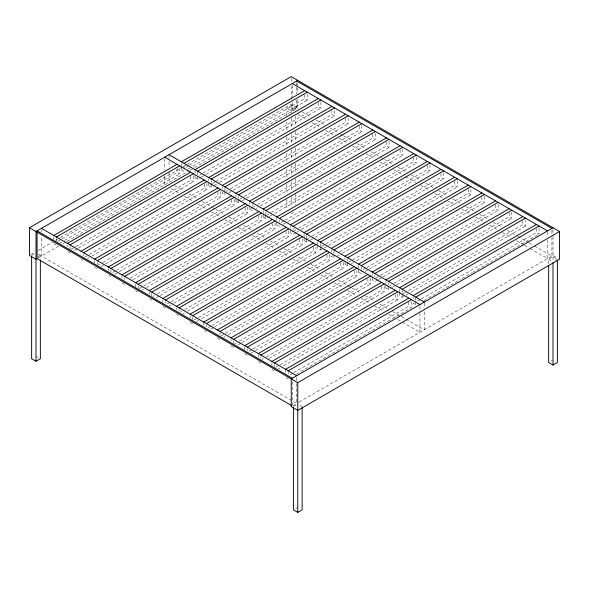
<?xml version="1.0" encoding="UTF-8"?>
<svg xmlns="http://www.w3.org/2000/svg" width="589" height="589" viewBox="0 0 589 589"><rect width="100%" height="100%" fill="white"/><g stroke="black" fill="none" stroke-linecap="round" stroke-linejoin="round"><path stroke-width="0.44" stroke-dasharray="2.94 2.21" d="M31.033 254.536L34.206 252.71M38.175 250.421L52.458 242.175M55.631 240.341L57.214 239.428M60.387 237.595L182.553 167.062M183.341 166.606L186.514 164.773M187.309 164.316L291.231 104.319L297.769 108.096L297.769 99.438M31.629 255.457L33.816 254.198M286.865 115.348L286.865 108.096L291.231 105.578L295.59 108.096L295.59 110.813M57.508 241.394L61.241 239.244M61.992 238.81L177.024 172.393L179.645 173.902L179.645 168.263M181.39 166.65L181.39 169.875L182.885 169.014M185.874 167.291L188.863 165.561M189.606 165.134L304.646 98.716L307.259 100.226L307.259 93.776M60.13 242.911L61.617 242.05M64.606 240.319L179.645 173.902M187.744 169.227L189.982 167.939M192.971 166.208L307.259 100.226M38.175 256.716L40.354 255.457L40.354 258.173M295.59 108.096L291.231 110.614L286.865 108.096M38.373 257.857L58.996 245.952M62.964 243.662L66.137 241.829M66.932 241.372L189.091 170.839M189.886 170.383L193.059 168.55M194.65 167.637L297.769 108.096M71.144 249.272L74.877 247.115M75.628 246.681L190.659 180.263L193.28 181.78L193.28 175.331M195.025 174.521L195.025 177.745L196.52 176.884M199.509 175.161L202.491 173.431M203.242 173.004L318.281 106.587L320.895 108.096L320.895 101.647M74.508 250.347L77.498 248.624M78.241 248.19L193.28 181.78M195.025 177.745L197.639 179.255L200.628 177.532M201.379 177.105L205.112 174.948M205.856 174.513L320.895 108.096M84.779 257.143L88.512 254.985M89.256 254.551L204.295 188.134L206.916 189.651L206.916 183.201M208.661 182.391L208.661 185.616L211.65 183.893M212.393 183.459L215.383 181.736M216.126 181.309L331.909 114.457L334.53 115.967L334.53 109.525M87.393 258.652L88.887 257.791M91.877 256.068L206.916 189.651M208.661 185.616L211.274 187.133L214.263 185.402M215.014 184.975L216.509 184.114M219.491 182.384L334.53 115.967M98.415 265.013L99.902 264.152M102.891 262.422L217.93 196.012L220.551 197.521L220.551 191.072M226.029 191.337L227.523 190.468M230.513 188.745L345.544 122.328L348.165 123.845L348.165 118.198M101.028 266.522L104.761 264.365M105.512 263.938L220.551 197.521M228.642 192.846L232.383 190.689M233.126 190.254L348.165 123.845M112.793 272.449L115.783 270.726M116.526 270.299L231.565 203.882L234.179 205.392L234.179 198.942M235.924 198.14L235.924 201.364L238.913 199.634M239.664 199.207L243.397 197.05M244.141 196.616L359.18 130.198L361.801 131.715L361.801 125.266M114.664 274.393L118.396 272.236M119.147 271.809L234.179 205.392M235.924 201.364L238.545 202.874L241.534 201.151M242.278 200.716L246.018 198.559M246.762 198.132L361.801 131.715M130.162 278.17L245.201 211.753L247.814 213.262L247.814 206.813M249.559 206.01L249.559 209.235L252.548 207.505M253.299 207.078L254.794 206.216M257.776 204.486L372.815 138.076L375.436 139.586L375.436 133.136M132.783 279.679L247.814 213.262M255.913 208.587L257.408 207.726M260.397 206.003L375.436 139.586M139.313 288.625L143.046 286.468M143.797 286.04L258.836 219.623L261.45 221.133L261.45 214.683M263.195 213.881L263.195 217.105L266.184 215.383M266.927 214.948L268.422 214.087M271.411 212.364L386.45 145.947L389.064 147.456L389.064 141.007M141.934 290.141L143.429 289.273M146.411 287.55L261.45 221.133M263.195 217.105L265.816 218.615L268.805 216.892M269.548 216.457L271.787 215.169M274.776 213.439L389.064 147.456M291.231 213.895L295.59 211.377M152.949 296.503L154.443 295.634M157.432 293.911L272.464 227.494L275.085 229.011L275.085 222.561M276.83 221.751L276.83 224.976L278.325 224.114M281.314 222.392L284.303 220.661M285.047 220.234L400.086 153.817L402.699 155.327L402.699 148.877M156.313 297.578L159.302 295.855M160.046 295.42L275.085 229.011M283.184 224.328L286.917 222.178M287.668 221.744L402.699 155.327M167.328 303.939L170.317 302.216M171.068 301.782L286.099 235.364L288.72 236.881L288.72 230.432M290.465 229.622L290.465 232.846L293.455 231.124M294.198 230.689L295.693 229.828M298.682 228.105L413.721 161.688L416.335 163.197L416.335 156.748M169.198 305.882L170.692 305.021M173.681 303.291L288.72 236.881M296.068 232.633L293.079 234.363L290.465 232.846M296.819 232.206L298.314 231.337M301.296 229.614L416.335 163.197M180.219 312.244L181.714 311.382M184.696 309.652L299.735 243.242L302.356 244.752L302.356 238.302M304.101 237.492L304.101 240.717L307.09 238.994M307.833 238.567L309.328 237.698M312.317 235.975L427.349 169.558L429.97 171.075L429.97 164.625M182.833 313.753L184.328 312.892M187.317 311.169L302.356 244.752M304.101 240.717L306.714 242.234L309.704 240.503M310.455 240.076L314.187 237.919M314.931 237.485L429.97 171.075M193.855 320.114L197.587 317.957M198.331 317.53L313.37 251.113L315.991 252.622L315.991 246.982M321.469 246.438L325.202 244.28M325.953 243.846L440.984 177.429L443.605 178.946L443.605 172.496M196.468 321.623L198.707 320.335M201.696 318.605L315.991 252.622M317.736 245.37L317.736 248.595L320.35 250.104L323.339 248.381M324.083 247.947L327.823 245.79M328.566 245.355L443.605 178.946M208.234 327.558L211.223 325.827M211.966 325.4L327.005 258.983L329.619 260.493L329.619 254.043M332.859 255.604L331.364 256.465L333.985 257.975L333.985 254.75M339.581 251.717L454.62 185.307L457.241 186.816L457.241 180.367M210.847 329.067L213.836 327.344M214.587 326.91L329.619 260.493M337.718 255.817L339.212 254.956M342.202 253.233L457.241 186.816M221.118 335.855L224.858 333.698M225.602 333.271L340.641 266.854L343.254 268.363L343.254 261.914M344.999 261.111L344.999 264.336L347.989 262.613M348.74 262.179L351.721 260.456M352.472 260.021L468.255 193.177L470.876 194.687L470.876 188.237M223.739 337.372L225.234 336.503M228.223 334.78L343.254 268.363M344.999 264.336L347.62 265.845L350.61 264.122M351.353 263.688L353.591 262.399M356.581 260.669L470.876 194.687M234.753 343.726L236.248 342.864M239.237 341.141L354.276 274.724L356.89 276.234L356.89 270.594M358.635 268.982L358.635 272.206L360.129 271.345M363.118 269.622L366.108 267.892M366.851 267.465L481.89 201.048L484.504 202.557L484.504 196.108M238.118 344.808L241.107 343.085M241.851 342.651L356.89 276.234M364.989 271.558L368.721 269.409M369.472 268.974L484.504 202.557M249.132 351.169L252.121 349.446M252.872 349.012L367.904 282.595L370.525 284.112L370.525 277.662M372.27 276.852L372.27 280.077L375.259 278.354M376.003 277.92L379.743 275.762M380.487 275.335L495.526 208.918L498.139 210.428L498.139 203.978M251.002 353.113L254.742 350.956M255.486 350.521L370.525 284.112M377.873 279.863L374.891 281.586L372.27 280.077M378.624 279.436L382.357 277.279M383.108 276.845L498.139 210.428M262.024 359.474L263.519 358.613M266.508 356.882L381.539 290.465L384.161 291.982L384.161 285.532M385.905 284.723L385.905 287.947L388.895 286.225M389.638 285.79L391.133 284.929M394.122 283.206L509.161 216.789L511.775 218.298L511.775 211.856M269.121 358.399L384.161 291.982M385.905 287.947L388.519 289.464L391.508 287.734M392.259 287.307L395.992 285.15M396.736 284.715L511.775 218.298M275.659 367.345L279.392 365.187M280.136 364.753L395.175 298.343L397.796 299.853L397.796 293.403M403.274 293.668L405.512 292.372M408.501 290.649L522.789 224.659L525.41 226.176L525.41 220.529M278.273 368.854L279.768 367.992M283.5 365.835L397.796 299.853M399.541 292.6L399.541 295.825L402.154 297.335L405.144 295.604M405.895 295.177L408.133 293.882M411.122 292.159L525.41 226.176M290.038 374.788L293.027 373.058M293.771 372.631L408.81 306.214L411.424 307.723L411.424 301.273M414.663 302.834L413.176 303.696L415.79 305.205L415.79 301.98M417.653 301.104L420.642 299.381M421.393 298.947L536.424 232.53L539.045 234.047L539.045 227.597M296.392 374.14L377.814 327.131M378.558 326.696L400.226 314.195M400.969 313.76L410.68 308.157M424.006 300.464L460.613 279.326M462.107 278.464L471.811 272.862M472.562 272.427L539.045 234.047M292.814 405.674L298.365 402.471M299.16 402.015L553.005 255.457L558.092 258.394M293.41 406.594L297.047 404.496M548.646 263.762L548.646 259.234L553.005 256.716L557.371 259.234M555.184 260.493L556.642 259.653M295.59 508.609L297.047 507.77M550.825 361.256L552.276 360.416M302.231 111.932L310.948 116.968M316.499 120.171L324.421 124.743M329.973 127.946L339.485 133.438M340.28 133.894L342.658 135.271M343.446 135.728L351.375 140.307M356.919 143.51L365.644 148.546M371.188 151.748L380.7 157.234M381.495 157.697L383.873 159.067M384.669 159.523L392.591 164.103M398.142 167.305L406.064 171.885M411.615 175.088L420.332 180.116M425.884 183.319L433.813 187.898M438.569 190.645L447.287 195.681M452.831 198.883L460.76 203.455M466.311 206.658L474.233 211.237M479.785 214.44L488.502 219.476M493.258 222.222L501.975 227.258M507.527 230.461L515.456 235.033M517.834 236.41L528.134 242.359M528.929 242.815L532.89 245.105M534.473 246.018L551.915 256.082L551.915 237.904M297.865 114.45L306.589 119.486M312.133 122.689L320.063 127.261M325.607 130.471L333.536 135.043M339.087 138.246L347.009 142.825M352.561 146.028L361.278 151.064M366.034 153.81L374.751 158.839M380.303 162.041L388.232 166.621M393.776 169.823L401.705 174.403M405.666 176.685L415.974 182.634M420.73 185.38L429.447 190.416M434.999 193.619L442.921 198.198M447.677 200.945L456.394 205.973M461.945 209.183L470.663 214.212M475.419 216.958L484.931 222.451M489.687 225.197L497.617 229.776M502.373 232.522L511.09 237.551M516.641 240.754L523.776 244.877M524.563 245.333L529.32 248.079M530.115 248.536L547.549 258.608L547.549 240.422M548.646 259.234L552.276 261.332M181.39 169.875L184.011 171.384L184.011 164.935M249.559 209.235L252.18 210.744L252.18 207.519M276.83 224.976L279.451 226.485L279.451 223.26M358.635 272.206L361.256 273.716L361.256 269.688M174.616 185.609L183.334 190.645M188.878 193.847L197.602 198.883M202.358 201.629L211.871 207.122M212.658 207.578L215.037 208.948M215.832 209.404L223.761 213.984M229.305 217.186L238.022 222.222M243.574 225.425L251.503 229.997M257.047 233.207L264.976 237.779M270.52 240.982L278.45 245.561M284.001 248.764L291.923 253.336M298.27 257.003L306.192 261.575M310.948 264.321L319.665 269.357M325.216 272.56L333.146 277.139M338.69 280.342L348.202 285.834M348.997 286.291L351.375 287.66M352.17 288.117L360.888 293.153M365.644 295.899L374.361 300.935M379.912 304.138L387.834 308.717M392.591 311.456L400.52 316.035M401.308 316.492L405.276 318.782M406.064 319.238L424.301 329.766L424.301 311.581M171.046 188.59L178.968 193.163M184.519 196.365L192.441 200.945M197.992 204.147L206.71 209.183M211.466 211.93L219.395 216.502M224.946 219.704L233.664 224.74M238.42 227.487L247.137 232.522M252.688 235.725L260.61 240.297M266.162 243.5L274.091 248.079M279.635 251.282L288.352 256.318M293.108 259.064L301.833 264.093M307.377 267.303L315.306 271.875M320.85 275.078L328.78 279.657M334.331 282.86L342.253 287.432M347.804 290.642L356.522 295.671M361.278 298.417L369.995 303.453M374.751 306.199L383.476 311.235M389.02 314.438L394.571 317.64M397.744 319.466L401.705 321.756M402.493 322.212L419.935 332.284L419.935 313.23M53.776 243.552L56.389 245.068M68.059 251.805L70.025 252.939M81.039 259.3L83.005 260.434M94.674 267.17L97.295 268.68M108.965 275.416L110.931 276.55M121.945 282.911L124.566 284.421M135.58 290.782L137.539 291.916M149.871 299.035L151.829 300.169M162.851 306.53L165.465 308.04M176.479 314.401L178.445 315.535M190.114 322.271L192.736 323.781M204.405 330.517L206.371 331.651M217.385 338.012L219.999 339.522M231.021 345.883L233.634 347.4M244.656 353.753L247.27 355.27M258.284 361.631L260.905 363.141M271.919 369.502L274.54 371.011M286.21 377.748L288.176 378.882M38.175 254.198L40.354 255.457M299.956 405.335L302.135 406.594M36.724 356.632L38.175 357.471M553.005 229.482L553.005 235.541M553.005 236.41L553.005 255.457M553.005 256.716L553.005 261.244M551.915 230.108L551.915 234.437M547.549 231.764L547.549 236.955M536.424 228.503L536.424 232.53M522.789 220.632L522.789 224.659M509.161 212.762L509.161 216.789M495.526 204.891L495.526 208.918M481.89 197.013L481.89 201.048M468.255 189.143L468.255 193.177M454.62 181.272L454.62 185.307M440.984 173.402L440.984 177.429M427.349 165.531L427.349 169.558M424.301 302.923L424.301 308.121M419.935 306.309L419.935 312.369M415.79 297.953L415.79 300.368M413.721 157.661L413.721 161.688M413.176 297.246L413.176 298.859M408.81 302.179L408.81 306.214M402.154 290.885L402.154 293.3M402.154 294.11L402.154 297.335M400.086 149.783L400.086 153.817M399.541 289.376L399.541 291.791M395.175 294.309L395.175 298.343M388.519 283.014L388.519 284.627M388.519 286.239L388.519 289.464M386.45 141.912L386.45 145.947M385.905 281.498L385.905 283.11M381.539 286.438L381.539 290.465M374.891 275.144L374.891 276.756M372.815 134.042L372.815 138.076M372.27 273.627L372.27 275.24M367.904 278.568L367.904 282.595M361.256 267.266L361.256 268.878M359.18 126.171L359.18 130.198M358.635 265.757L358.635 268.179M354.276 270.697L354.276 274.724M347.62 259.396L347.62 261.008M347.62 262.62L347.62 265.845M345.544 118.301L345.544 122.328M344.999 257.886L344.999 259.499M340.641 262.827L340.641 266.854M333.985 250.723L333.985 253.137M331.909 110.43L331.909 114.457M331.364 250.016L331.364 251.628M327.005 254.949L327.005 258.983M320.35 243.655L320.35 246.069M320.35 246.879L320.35 250.104M318.281 102.56L318.281 106.587M317.736 242.145L317.736 244.56M313.37 247.078L313.37 251.113M306.714 235.784L306.714 238.199M306.714 239.009L306.714 242.234M304.646 94.682L304.646 98.716M304.101 234.275L304.101 236.69M299.735 239.208L299.735 243.242M297.769 82.99L297.769 87.319M297.769 88.181L297.769 93.379M296.679 82.754L296.679 86.215M296.679 87.084L296.679 94.004M296.679 100.071L296.679 108.729M296.679 377.468L296.679 382.659M296.679 383.527L296.679 403.443L41.451 256.082L41.451 236.167M295.59 116.254L295.59 125.31M295.59 131.656L295.59 142.523M295.59 147.957L295.59 157.926M295.59 163.359L295.59 173.328M295.59 178.762L295.59 188.73M295.59 194.164L295.59 205.031M293.079 227.914L293.079 229.526M292.321 85.272L292.321 96.53M292.321 102.589L292.321 111.247M292.321 381.716L292.321 405.961M291.231 78.344L291.231 82.674M291.231 86.134L291.231 99.99M291.231 105.578L291.231 112.83M291.231 118.264L291.231 128.225M291.231 134.572L291.231 144.533M291.231 149.974L291.231 159.936M291.231 165.369L291.231 176.244M291.231 181.677L291.231 191.646M291.231 196.682L291.231 207.048M290.465 226.397L290.465 228.009M288.176 372.432L288.176 374.044M286.865 121.687L286.865 130.751M286.865 137.09L286.865 146.146M286.865 153.398L286.865 161.548M286.865 168.8L286.865 176.95M286.865 184.195L286.865 193.258M286.865 199.597L286.865 209.566M286.099 231.337L286.099 235.364M285.555 370.12L285.555 372.535M279.451 220.043L279.451 221.648M276.83 217.724L276.83 220.139M274.54 364.562L274.54 366.984M272.464 223.467L272.464 227.494M271.919 363.052L271.919 365.467M265.816 212.165L265.816 214.587M265.816 215.39L265.816 218.615M263.195 210.656L263.195 213.078M260.905 356.691L260.905 358.303M258.836 215.596L258.836 219.623M258.284 355.182L258.284 356.794M252.18 204.295L252.18 205.907M249.559 202.785L249.559 204.398M247.27 348.821L247.27 350.433M245.201 207.718L245.201 211.753M244.656 347.311L244.656 349.726M238.545 196.424L238.545 198.037M238.545 199.649L238.545 202.874M235.924 194.915L235.924 197.33M233.634 340.95L233.634 343.365M231.565 199.848L231.565 203.882M231.021 339.433L231.021 341.046M224.91 188.554L224.91 190.969M224.91 191.778L224.91 195.003L222.296 193.487L222.296 190.269M222.296 187.044L222.296 188.657M219.999 333.079L219.999 334.692M217.93 191.977L217.93 196.012M211.274 180.683L211.274 182.295M211.274 183.908L211.274 187.133M208.661 179.166L208.661 180.779M206.371 325.202L206.371 326.814M204.295 184.107L204.295 188.134M203.75 322.89L203.75 325.305M197.639 172.003L197.639 174.425M197.639 176.03L197.639 179.255M195.025 170.493L195.025 172.908M192.736 317.331L192.736 319.753M190.659 176.236L190.659 180.263M190.114 315.822L190.114 318.237M181.39 163.425L181.39 165.848M179.1 309.461L179.1 311.073M177.024 168.366L177.024 172.393M176.479 307.951L176.479 309.564M169.065 156.431L169.065 158.161M169.065 161.629L169.065 166.82M169.065 172.017L169.065 182.406M165.465 301.59L165.465 303.202M164.699 158.949L164.699 170.206M164.699 176.266L164.699 184.924M162.851 300.081L162.851 302.496M151.829 293.72L151.829 296.134M149.216 292.21L149.216 293.823M138.194 285.849L138.194 288.264M135.58 284.332L135.58 286.755M124.566 277.979L124.566 279.584M121.945 276.462L121.945 278.074M110.931 270.101L110.931 272.523M108.31 268.591L108.31 271.014M97.295 262.23L97.295 264.652M94.674 260.721L94.674 263.136M83.66 254.36L83.66 255.972M70.025 246.489L70.025 248.904M67.411 244.98L67.411 246.592M56.389 238.619L56.389 241.034M53.776 237.102L53.776 239.524M41.451 230.108L41.451 231.838"/><path stroke-width="0.88" d="M37.578 258.321L35.995 259.234L29.45 255.457L29.45 227.744L291.231 76.614L559.55 231.529L559.55 259.234L297.769 410.371L291.231 406.594L291.231 378.882L553.005 227.744M297.769 80.391L35.995 231.529L35.995 361.256L31.629 358.73L31.629 256.362M53.776 235.49L177.024 164.331M181.39 161.813L304.646 90.654M56.389 237.006L179.645 165.848M184.011 163.322L307.259 92.164M67.411 243.367L190.659 172.202M195.025 169.684L318.281 98.525M70.025 244.877L193.28 173.718M197.639 171.2L320.895 100.034M81.039 251.238L204.295 180.079M208.661 177.554L331.909 106.395M83.66 252.747L206.916 181.589M211.274 179.071L334.53 107.912M94.674 259.108L217.93 187.95M222.296 185.432L345.544 114.266M97.295 260.618L220.551 189.459M224.91 186.941L348.165 115.783M108.31 266.979L231.565 195.82M235.924 193.302L359.18 122.144M110.931 268.488L234.179 197.33M238.545 194.812L361.801 123.653M121.945 274.849L245.201 203.691M249.559 201.173L372.815 130.014M124.566 276.366L247.814 205.2M252.18 202.682L375.436 131.524M135.58 282.72L258.836 211.561M263.195 209.043L386.45 137.885M138.194 284.237L261.45 213.078M265.816 210.553L389.064 139.394M149.216 290.598L272.464 219.432M276.83 216.914L400.086 145.755M151.829 292.107L275.085 220.949M279.451 218.431L402.699 147.265M35.995 361.256L40.354 358.73L40.354 259.985M162.851 298.468L286.099 227.31M290.465 224.784L413.721 153.626M165.465 299.978L288.72 228.819M293.079 226.301L416.335 155.143M176.479 306.339L299.735 235.18M304.101 232.662L427.349 161.496M179.1 307.848L302.356 236.69M306.714 234.172L429.97 163.013M190.114 314.209L313.37 243.051M317.736 240.533L440.984 169.374M192.736 315.719L315.991 244.56M320.35 242.042L443.605 170.884M203.75 322.08L327.005 250.921M331.364 248.403L454.62 177.245M206.371 323.589L329.619 252.431M333.985 249.913L457.241 178.754M217.385 329.95L340.641 258.792M344.999 256.274L468.255 185.115M219.999 331.467L343.254 260.301M347.62 257.783L470.876 186.625M231.021 337.828L354.276 266.662M358.635 264.144L481.89 192.986M233.634 339.338L356.89 268.179M361.256 265.654L484.504 194.495M244.656 345.699L367.904 274.533M372.27 272.015L495.526 200.856M247.27 347.208L370.525 276.05M374.891 273.532L498.139 202.366M258.284 353.569L381.539 282.411M385.905 279.893L509.161 208.727M260.905 355.079L384.161 283.92M388.519 281.402L511.775 210.244M271.919 361.44L395.175 290.281M399.541 287.763L522.789 216.597M274.54 362.949L397.796 291.791M402.154 289.273L525.41 218.114M285.555 369.31L408.81 298.152M413.176 295.634L536.424 224.475M288.176 370.82L411.424 299.661M415.79 297.143L539.045 225.985M29.45 227.744L297.769 382.659L559.55 231.529M293.41 407.5L293.41 509.868L297.769 512.386L302.135 509.868L302.135 407.5M548.646 265.573L548.646 362.515L553.005 365.033L557.371 362.515L557.371 260.139M296.679 81.017L551.915 228.377M292.321 83.535L547.549 230.895M169.065 154.701L424.301 302.054M164.699 157.219L419.935 304.572M41.451 228.377L296.679 375.738M37.085 230.895L292.321 378.256M291.526 405.504L37.085 258.608L37.085 231.764M553.005 262.657L553.005 365.033M297.769 382.659L297.769 512.386"/></g></svg>
